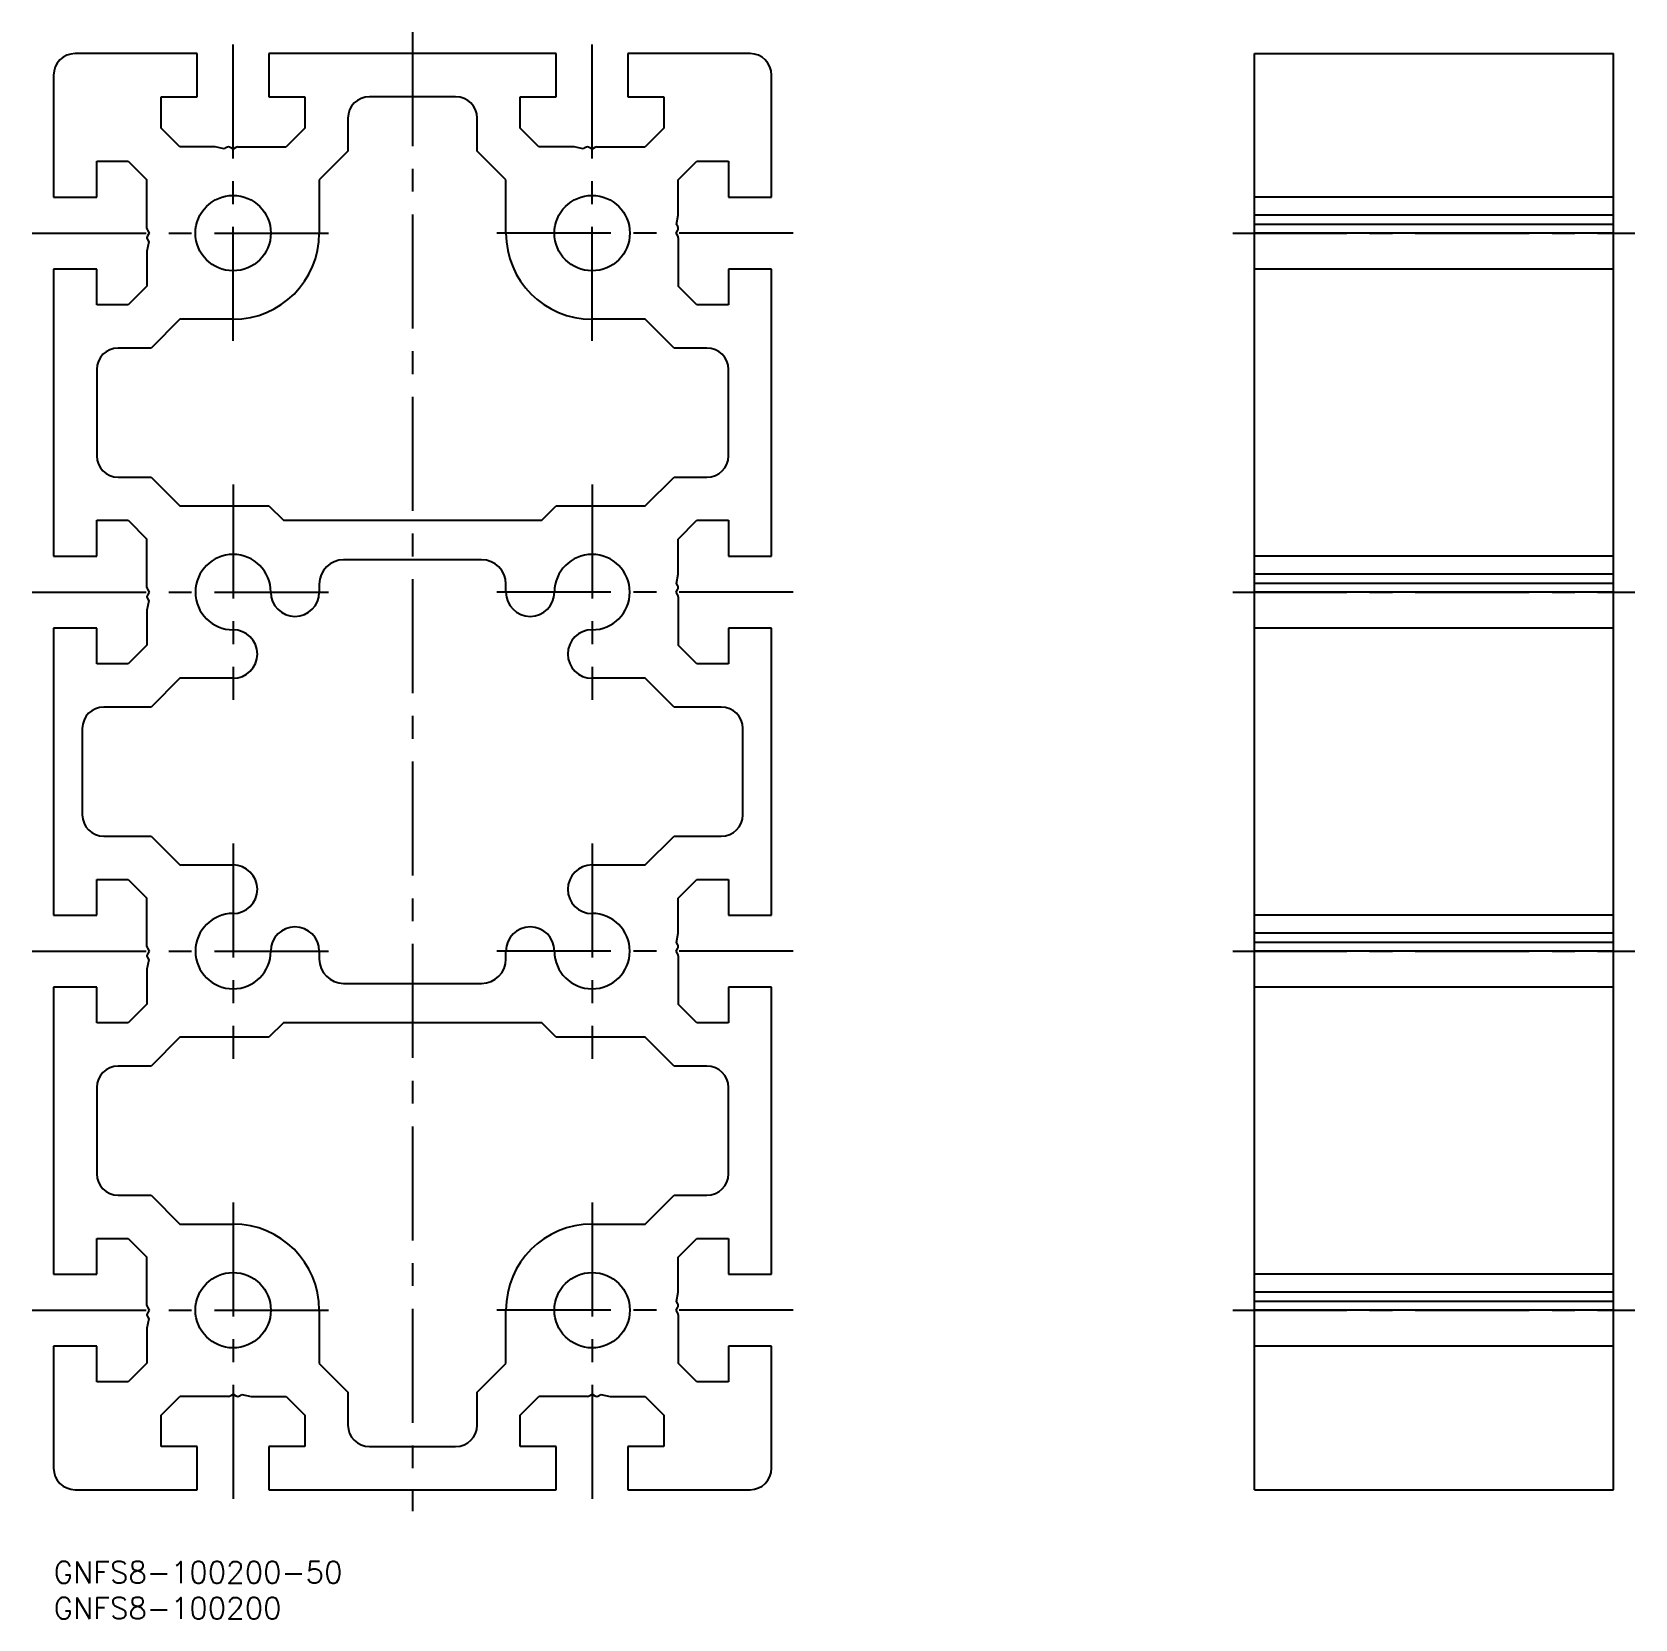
# Model space of a CAD drawing. Extents: x -3 to 220, y -8 to 213.
import ezdxf

# ---------------------------------------------------------------- set-up
doc = ezdxf.new("R2010")
doc.units = 0
doc.header["$LTSCALE"] = 0.5
doc.linetypes.add('CENTER', pattern=[50.8, 31.75, -6.35, 6.35, -6.35])
for name, color, linetype in [('MSM_CENTER', 1, 'CENTER'), ('MSM_CONTINUOUS', 7, 'CONTINUOUS'), ('MSM_PART_NUMBER', 7, 'CONTINUOUS')]:
    doc.layers.add(name, color=color, linetype=linetype)
doc.styles.get("Standard").update_dxf_attribs({"font": 'txt.shx', "height": 4, "bigfont": 'bigfont.shx'})

# ---------------------------------------------------------------- blocks, each defined once
blk = doc.blocks.new('*U32')
at = {"layer": 'MSM_PART_NUMBER'}
blk.add_text('GNFS8-100200-50', height=3, dxfattribs=at).set_placement((0, -3))
blk = doc.blocks.new('*U33')
at = {"layer": 'MSM_PART_NUMBER'}
blk.add_text('GNFS8-100200', height=3, dxfattribs=at).set_placement((0, -8))

msp = doc.modelspace()

# ---------------------------------------------------------------- linework, layer by layer
at = {"layer": 'MSM_CENTER'}
for p, q in [((25, 170), (25, 213)), ((50, 213), (50, 7)), ((75, 170), (75, 213)), ((-3, 185), (40, 185)), ((103, 185), (60, 185)), ((164.25, 185), (220.25, 185)), ((25, 150), (25, 120)), ((75, 150), (75, 120)), ((-3, 135), (40, 135)), ((103, 135), (60, 135)), ((164.25, 135), (220.25, 135)), ((25, 100), (25, 70)), ((75, 100), (75, 70)), ((-3, 85), (40, 85)), ((103, 85), (60, 85)), ((164.25, 85), (220.25, 85)), ((25, 50), (25, 7)), ((75, 50), (75, 7)), ((-3, 35), (40, 35)), ((103, 35), (60, 35)), ((164.25, 35), (220.25, 35))]:
    msp.add_line(p, q, dxfattribs=at)
at = {"layer": 'MSM_CONTINUOUS'}
for p, q in [((20, 210), (3, 210)), ((20, 204), (20, 210)), ((30, 210), (30, 204)), ((70, 210), (30, 210)), ((70, 204), (70, 210)), ((80, 210), (80, 204)), ((97, 210), (80, 210)), ((167.25, 210), (217.25, 210)), ((167.25, 10), (167.25, 210)), ((217.25, 10), (217.25, 210)), ((0, 207), (0, 190)), ((100, 190), (100, 207)), ((15, 204), (20, 204)), ((15, 199.6), (15, 204)), ((30, 204), (35, 204)), ((35, 204), (35, 199.6)), ((56, 204), (44, 204)), ((65, 204), (70, 204)), ((65, 199.6), (65, 204)), ((80, 204), (85, 204)), ((85, 204), (85, 199.6)), ((41, 201), (41, 196.41)), ((59, 196.41), (59, 201)), ((17.6, 197), (15, 199.6)), ((35, 199.6), (32.4, 197)), ((67.6, 197), (65, 199.6)), ((85, 199.6), (82.4, 197)), ((22.5, 197), (17.6, 197)), ((23.78, 196.75), (22.5, 197)), ((24.1, 196.93), (23.78, 196.75)), ((25, 196.7), (24.6, 196.93)), ((25.4, 196.93), (25, 196.7)), ((25.65, 197), (32.4, 197)), ((72.5, 197), (67.6, 197)), ((73.78, 196.75), (72.5, 197)), ((74.1, 196.93), (73.78, 196.75)), ((75, 196.7), (74.6, 196.93)), ((75.4, 196.93), (75, 196.7)), ((75.65, 197), (82.4, 197)), ((6, 195), (10.4, 195)), ((6, 190), (6, 195)), ((10.4, 195), (13, 192.4)), ((41, 196.41), (37, 192.41)), ((63, 192.41), (59, 196.41)), ((87, 192.4), (89.6, 195)), ((89.6, 195), (94, 195)), ((94, 195), (94, 190)), ((13, 185.65), (13, 192.4)), ((37, 192.41), (37, 185)), ((63, 185), (63, 192.41)), ((87, 187.5), (87, 192.4)), ((0, 190), (6, 190)), ((94, 190), (100, 190)), ((217.25, 190), (167.25, 190)), ((13.07, 185.4), (13.3, 185)), ((86.7, 185), (86.93, 185.4)), ((86.75, 186.22), (87, 187.5)), ((86.93, 185.9), (86.75, 186.22)), ((217.25, 187.5), (167.25, 187.5)), ((217.25, 186.22), (167.25, 186.22)), ((13.25, 183.78), (13, 182.5)), ((13.3, 185), (13.07, 184.6)), ((13.07, 184.1), (13.25, 183.78)), ((86.93, 184.6), (86.7, 185)), ((87, 184.35), (87, 177.6)), ((217.25, 185), (167.25, 185)), ((13, 182.5), (13, 177.6)), ((0, 180), (0, 140)), ((6, 180), (0, 180)), ((6, 175), (6, 180)), ((94, 180), (94, 175)), ((100, 180), (94, 180)), ((100, 140), (100, 180)), ((217.25, 180), (167.25, 180)), ((13, 177.6), (10.4, 175)), ((89.6, 175), (87, 177.6)), ((10.4, 175), (6, 175)), ((94, 175), (89.6, 175)), ((17.59, 173), (13.59, 169)), ((25, 173), (17.59, 173)), ((82.41, 173), (75, 173)), ((86.41, 169), (82.41, 173)), ((13.59, 169), (9, 169)), ((91, 169), (86.41, 169)), ((6, 166), (6, 154)), ((94, 154), (94, 166)), ((9, 151), (13.59, 151)), ((13.59, 151), (17.59, 147)), ((82.41, 147), (86.41, 151)), ((86.41, 151), (91, 151)), ((17.59, 147), (30, 147)), ((30, 147), (32, 145)), ((68, 145), (70, 147)), ((70, 147), (82.41, 147)), ((6, 145), (10.4, 145)), ((6, 140), (6, 145)), ((10.4, 145), (13, 142.4)), ((32, 145), (68, 145)), ((87, 142.4), (89.6, 145)), ((89.6, 145), (94, 145)), ((94, 145), (94, 140)), ((13, 135.65), (13, 142.4)), ((87, 137.5), (87, 142.4)), ((0, 140), (6, 140)), ((59.6, 139.5), (40.4, 139.5)), ((94, 140), (100, 140)), ((217.25, 140), (167.25, 140)), ((86.75, 136.22), (87, 137.5)), ((86.93, 135.9), (86.75, 136.22)), ((217.25, 137.5), (167.25, 137.5)), ((217.25, 136.22), (167.25, 136.22)), ((13.07, 135.4), (13.3, 135)), ((13.3, 135), (13.07, 134.6)), ((13.07, 134.1), (13.25, 133.78)), ((37, 136.1), (37, 135)), ((63, 135), (63, 136.1)), ((86.7, 135), (86.93, 135.4)), ((86.93, 134.6), (86.7, 135)), ((87, 134.35), (87, 127.6)), ((217.25, 135), (167.25, 135)), ((13.25, 133.78), (13, 132.5)), ((13, 132.5), (13, 127.6)), ((0, 130), (0, 90)), ((6, 130), (0, 130)), ((6, 125), (6, 130)), ((94, 130), (94, 125)), ((100, 130), (94, 130)), ((100, 90), (100, 130)), ((217.25, 130), (167.25, 130)), ((13, 127.6), (10.4, 125)), ((89.6, 125), (87, 127.6)), ((10.4, 125), (6, 125)), ((17.59, 123), (13.59, 119)), ((25, 123), (17.59, 123)), ((82.41, 123), (75, 123)), ((86.41, 119), (82.41, 123)), ((94, 125), (89.6, 125)), ((13.59, 119), (7, 119)), ((93, 119), (86.41, 119)), ((4, 116), (4, 104)), ((96, 104), (96, 116)), ((7, 101), (13.59, 101)), ((13.59, 101), (17.59, 97)), ((82.41, 97), (86.41, 101)), ((86.41, 101), (93, 101)), ((17.59, 97), (25, 97)), ((75, 97), (82.41, 97)), ((6, 95), (10.4, 95)), ((6, 90), (6, 95)), ((10.4, 95), (13, 92.4)), ((87, 92.4), (89.6, 95)), ((89.6, 95), (94, 95)), ((94, 95), (94, 90)), ((13, 85.65), (13, 92.4)), ((87, 87.5), (87, 92.4)), ((0, 90), (6, 90)), ((94, 90), (100, 90)), ((217.25, 90), (167.25, 90)), ((86.75, 86.22), (87, 87.5)), ((217.25, 87.5), (167.25, 87.5)), ((13.07, 85.4), (13.3, 85)), ((13.3, 85), (13.07, 84.6)), ((37, 85), (37, 83.9)), ((63, 83.9), (63, 85)), ((86.7, 85), (86.93, 85.4)), ((86.93, 84.6), (86.7, 85)), ((86.93, 85.9), (86.75, 86.22)), ((217.25, 86.22), (167.25, 86.22)), ((217.25, 85), (167.25, 85)), ((13.25, 83.78), (13, 82.5)), ((13.07, 84.1), (13.25, 83.78)), ((87, 84.35), (87, 77.6)), ((13, 82.5), (13, 77.6)), ((40.4, 80.5), (59.6, 80.5)), ((0, 80), (0, 40)), ((6, 80), (0, 80)), ((6, 75), (6, 80)), ((94, 80), (94, 75)), ((100, 80), (94, 80)), ((100, 40), (100, 80)), ((217.25, 80), (167.25, 80)), ((13, 77.6), (10.4, 75)), ((89.6, 75), (87, 77.6)), ((10.4, 75), (6, 75)), ((32, 75), (30, 73)), ((68, 75), (32, 75)), ((70, 73), (68, 75)), ((94, 75), (89.6, 75)), ((17.59, 73), (13.59, 69)), ((30, 73), (17.59, 73)), ((82.41, 73), (70, 73)), ((86.41, 69), (82.41, 73)), ((13.59, 69), (9, 69)), ((91, 69), (86.41, 69)), ((6, 66), (6, 54)), ((94, 54), (94, 66)), ((9, 51), (13.59, 51)), ((13.59, 51), (17.59, 47)), ((82.41, 47), (86.41, 51)), ((86.41, 51), (91, 51)), ((17.59, 47), (25, 47)), ((75, 47), (82.41, 47)), ((6, 45), (10.4, 45)), ((6, 40), (6, 45)), ((10.4, 45), (13, 42.4)), ((87, 42.4), (89.6, 45)), ((89.6, 45), (94, 45)), ((94, 45), (94, 40)), ((13, 35.65), (13, 42.4)), ((87, 37.5), (87, 42.4)), ((0, 40), (6, 40)), ((94, 40), (100, 40)), ((217.25, 40), (167.25, 40)), ((86.75, 36.22), (87, 37.5)), ((86.93, 35.9), (86.75, 36.22)), ((217.25, 37.5), (167.25, 37.5)), ((217.25, 36.22), (167.25, 36.22)), ((13.25, 33.78), (13, 32.5)), ((13.07, 35.4), (13.3, 35)), ((13.3, 35), (13.07, 34.6)), ((13.07, 34.1), (13.25, 33.78)), ((37, 35), (37, 27.59)), ((63, 27.59), (63, 35)), ((86.7, 35), (86.93, 35.4)), ((86.93, 34.6), (86.7, 35)), ((87, 34.35), (87, 27.6)), ((217.25, 35), (167.25, 35)), ((13, 32.5), (13, 27.6)), ((0, 30), (0, 13)), ((6, 30), (0, 30)), ((6, 25), (6, 30)), ((94, 30), (94, 25)), ((100, 30), (94, 30)), ((100, 13), (100, 30)), ((217.25, 30), (167.25, 30)), ((13, 27.6), (10.4, 25)), ((37, 27.59), (41, 23.59)), ((59, 23.59), (63, 27.59)), ((89.6, 25), (87, 27.6)), ((10.4, 25), (6, 25)), ((94, 25), (89.6, 25)), ((15, 20.4), (17.6, 23)), ((24.35, 23), (17.6, 23)), ((24.6, 23.07), (25, 23.3)), ((25, 23.3), (25.4, 23.07)), ((25.9, 23.07), (26.22, 23.25)), ((26.22, 23.25), (27.5, 23)), ((27.5, 23), (32.4, 23)), ((32.4, 23), (35, 20.4)), ((41, 23.59), (41, 19)), ((59, 19), (59, 23.59)), ((65, 20.4), (67.6, 23)), ((74.35, 23), (67.6, 23)), ((74.6, 23.07), (75, 23.3)), ((75, 23.3), (75.4, 23.07)), ((75.9, 23.07), (76.22, 23.25)), ((76.22, 23.25), (77.5, 23)), ((77.5, 23), (82.4, 23)), ((82.4, 23), (85, 20.4)), ((15, 16), (15, 20.4)), ((35, 20.4), (35, 16)), ((65, 16), (65, 20.4)), ((85, 20.4), (85, 16)), ((20, 16), (15, 16)), ((20, 10), (20, 16)), ((30, 16), (30, 10)), ((35, 16), (30, 16)), ((44, 16), (56, 16)), ((70, 16), (65, 16)), ((70, 10), (70, 16)), ((80, 16), (80, 10)), ((85, 16), (80, 16)), ((3, 10), (20, 10)), ((30, 10), (70, 10)), ((80, 10), (97, 10)), ((167.25, 10), (217.25, 10))]:
    msp.add_line(p, q, dxfattribs=at)
for centre in [(25, 185), (75, 185), (25, 35), (75, 35)]:
    msp.add_circle(centre, 5.25, dxfattribs=at)
for centre, radius, start, end in [((3, 207), 3, 90, 180), ((97, 207), 3, 0, 90), ((44, 201), 3, 90, 180), ((56, 201), 3, 0, 90), ((24.35, 196.5), 0.5, 60, 120), ((25.65, 196.5), 0.5, 90, 120), ((74.35, 196.5), 0.5, 60, 120), ((75.65, 196.5), 0.5, 90, 120), ((13.5, 185.65), 0.5, 180, 210), ((86.5, 185.65), 0.5, 330, 30), ((13.5, 184.35), 0.5, 150, 210), ((25, 185), 12, 270, 0), ((75, 185), 12, 180, 270), ((86.5, 184.35), 0.5, 0, 30), ((9, 166), 3, 90, 180), ((91, 166), 3, 0, 90), ((9, 154), 3, 180, 270), ((91, 154), 3, 270, 0), ((25, 135), 5.25, 0, 270), ((40.4, 136.1), 3.4, 90, 180), ((59.6, 136.1), 3.4, 0, 90), ((75, 135), 5.25, 270, 180), ((13.5, 135.65), 0.5, 180, 210), ((13.5, 134.35), 0.5, 150, 210), ((33.62, 135), 3.38, 180, 0), ((66.38, 135), 3.38, 180, 0), ((86.5, 135.65), 0.5, 330, 30), ((86.5, 134.35), 0.5, 0, 30), ((25, 126.38), 3.38, 270, 90), ((75, 126.38), 3.38, 90, 270), ((7, 116), 3, 90, 180), ((93, 116), 3, 0, 90), ((7, 104), 3, 180, 270), ((93, 104), 3, 270, 0), ((25, 93.62), 3.38, 270, 90), ((75, 93.62), 3.38, 90, 270), ((25, 85), 5.25, 90, 0), ((75, 85), 5.25, 180, 90), ((33.62, 85), 3.38, 0, 180), ((66.38, 85), 3.38, 0, 180), ((13.5, 85.65), 0.5, 180, 210), ((86.5, 85.65), 0.5, 330, 30), ((13.5, 84.35), 0.5, 150, 210), ((40.4, 83.9), 3.4, 180, 270), ((59.6, 83.9), 3.4, 270, 0), ((86.5, 84.35), 0.5, 0, 30), ((9, 66), 3, 90, 180), ((91, 66), 3, 0, 90), ((9, 54), 3, 180, 270), ((91, 54), 3, 270, 0), ((25, 35), 12, 0, 90), ((75, 35), 12, 90, 180), ((86.5, 35.65), 0.5, 330, 30), ((13.5, 35.65), 0.5, 180, 210), ((13.5, 34.35), 0.5, 150, 210), ((86.5, 34.35), 0.5, 0, 30), ((24.35, 23.5), 0.5, 270, 300), ((25.65, 23.5), 0.5, 240, 300), ((74.35, 23.5), 0.5, 270, 300), ((75.65, 23.5), 0.5, 240, 300), ((44, 19), 3, 180, 270), ((56, 19), 3, 270, 0), ((3, 13), 3, 180, 270), ((97, 13), 3, 270, 0)]:
    msp.add_arc(centre, radius, start, end, dxfattribs=at)

# ---------------------------------------------------------------- block references
for name in ['*U32', '*U33']:
    msp.add_blockref(name, (0, 0), dxfattribs=at)

doc.saveas('drawing.dxf')
